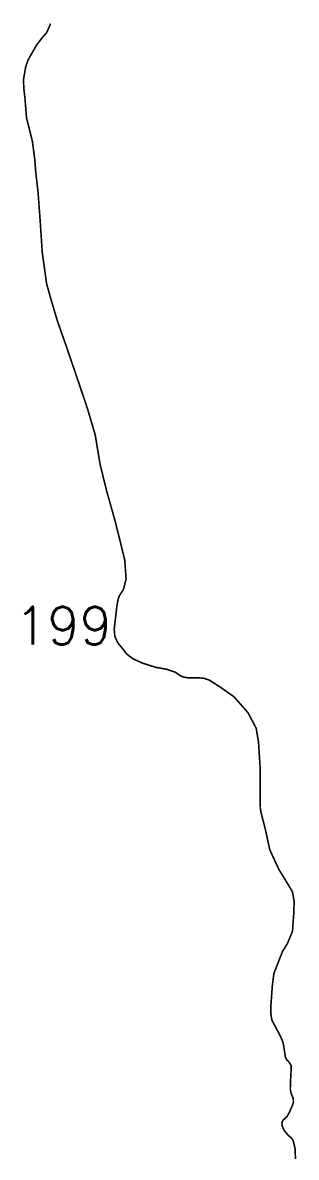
# Model space of a CAD drawing. Header units: metres. Extents: x 301053 to 305682, y 1959509 to 1963772.
# Drawn here: x 301053 to 301561, y 1961670 to 1963772 of the extents above; entities that cross this region are included whole.
import ezdxf

# ---------------------------------------------------------------- set-up
doc = ezdxf.new("R2010")
doc.units = ezdxf.units.M
doc.header["$MEASUREMENT"] = 0
doc.layers.add('NATURALLY PROTECTED', color=3, linetype='Continuous')
doc.styles.get("Standard").update_dxf_attribs({"font": 'simplex.shx'})

msp = doc.modelspace()

# ---------------------------------------------------------------- linework, layer by layer
at = {"layer": 'NATURALLY PROTECTED', "const_width": 3, "flags": 128}
msp.add_lwpolyline([(301104.8, 1963770.4), (301104.3, 1963768), (301098.1, 1963753.8), (301088.5, 1963742.6), (301079.3, 1963730.4), (301063.3, 1963702.7), (301058.9, 1963689.3), (301055, 1963666.7), (301055.5, 1963650.7), (301057.6, 1963632.4), (301060.6, 1963595.8), (301071.5, 1963551.8), (301075.9, 1963518), (301077.5, 1963497.2), (301082, 1963457), (301085.9, 1963404.5), (301089.8, 1963345.9), (301097.9, 1963287.9), (301106.2, 1963258.3), (301117.9, 1963219.1), (301135, 1963170.5), (301155.9, 1963109.3), (301174.1, 1963055.1), (301187.9, 1963008.2), (301197.1, 1962953.3), (301208.3, 1962907.4), (301224.7, 1962849), (301242.7, 1962776.5), (301245.1, 1962741.1), (301240, 1962721.4), (301233.2, 1962711.3), (301230.4, 1962704.4), (301227.9, 1962690.1), (301225.1, 1962665.6), (301223.1, 1962648.6), (301224.3, 1962634.8), (301229.9, 1962623.1), (301239.5, 1962611.2), (301245.7, 1962603), (301258.1, 1962593.5), (301275.8, 1962585.5), (301300, 1962577.8), (301320, 1962574.3), (301336.6, 1962568.6), (301345.8, 1962562.2), (301351.7, 1962559.7), (301361.1, 1962558.2), (301374.4, 1962558.5), (301388.6, 1962557.8), (301399.2, 1962554.2), (301418.6, 1962541.9), (301445.1, 1962523.3), (301471.1, 1962493.7), (301486.3, 1962464.8), (301490.6, 1962439), (301493.4, 1962394.4), (301493.4, 1962333.9), (301494, 1962316.6), (301495.2, 1962308.8), (301502.9, 1962279.2), (301511.5, 1962239.8), (301528.1, 1962203.8), (301542, 1962181.2), (301553.4, 1962162.2), (301556.7, 1962144.2), (301555.8, 1962121), (301553.6, 1962089), (301544.4, 1962066.7), (301534.8, 1962051), (301519, 1962010.5), (301516.1, 1961987.3), (301513.4, 1961949.3), (301513.3, 1961936), (301515.5, 1961924.2), (301523.1, 1961909.8), (301530.6, 1961895.6), (301535.4, 1961884.7), (301537.4, 1961876.1), (301540, 1961857.4), (301541.9, 1961852.3), (301547.4, 1961846.1), (301551, 1961840.3), (301551.3, 1961835.4), (301550.7, 1961825.8), (301549.8, 1961810.1), (301549.5, 1961796.2), (301551.2, 1961788.2), (301555, 1961779), (301555.2, 1961772.5), (301553.9, 1961767.6), (301547.9, 1961753.8), (301543.7, 1961746.1), (301536.2, 1961739.3), (301533.9, 1961734.4), (301534.4, 1961728.6), (301538, 1961720.4), (301543.1, 1961713.6), (301552.7, 1961704.6), (301555, 1961700.2), (301558.3, 1961686.6), (301559.1, 1961667.2)], dxfattribs=at)

# ---------------------------------------------------------------- texts
at = {"insert": (301039, 1962689.9), "char_height": 70, "attachment_point": 1}
msp.add_mtext_dynamic_manual_height_columns('199', width=95.172, gutter_width=1, heights=[0], dxfattribs=at)

doc.saveas('drawing.dxf')
